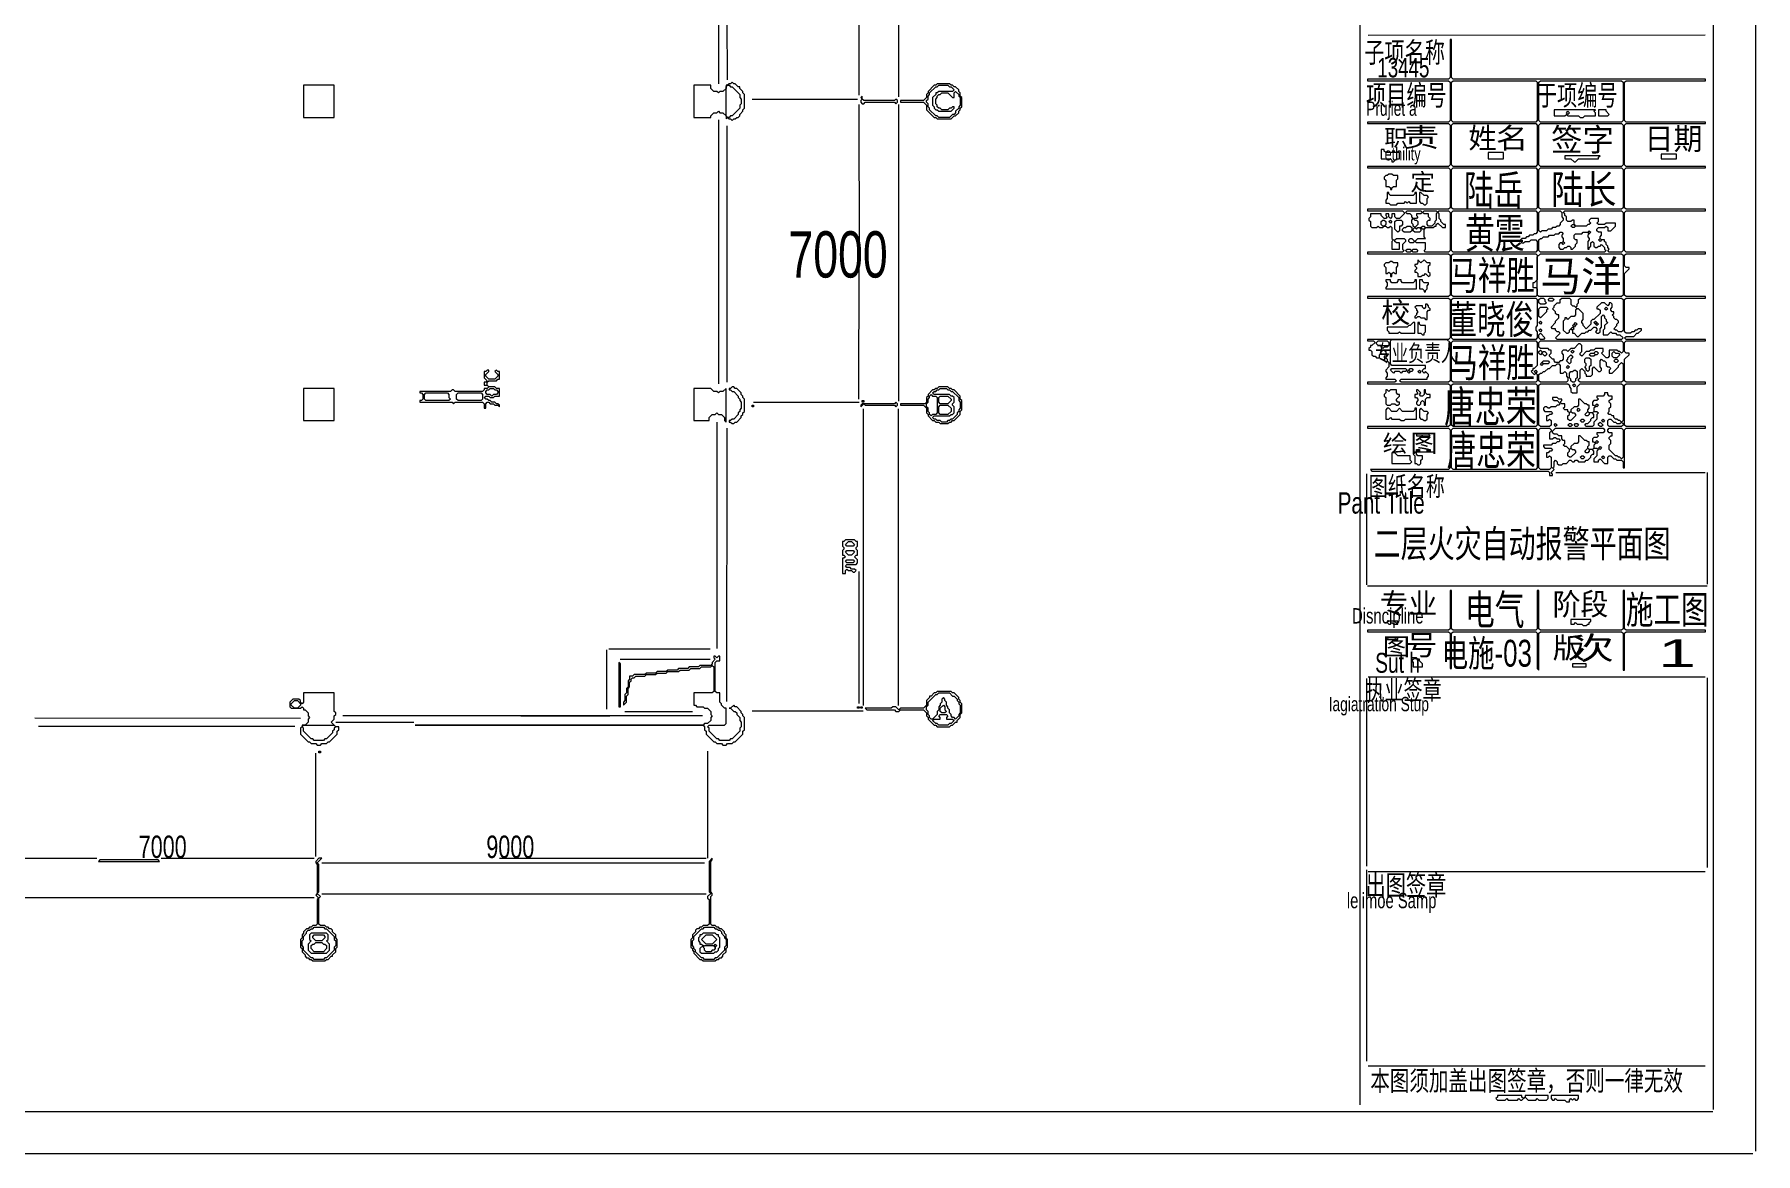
# Model space of a CAD drawing. Extents: x 67 to 3049, y 50 to 1736.
# Drawn here: x 1924 to 3049, y 50 to 781 of the extents above; entities that cross this region are included whole.
import ezdxf

# ---------------------------------------------------------------- set-up
doc = ezdxf.new("R2010")
doc.units = 0
for name, color, linetype, lineweight in [('OCR_TEXT', 6, 'Continuous', 0), ('TEXT_FALLBACK_OUTLINE', 2, 'Continuous', 0), ('TRACE_CURVE', 6, 'Continuous', 0), ('TRACE_STRAIGHT', 5, 'Continuous', 0), ('TRACE_TEXT_SYMBOL', 6, 'Continuous', 0)]:
    doc.layers.add(name, color=color, linetype=linetype, lineweight=lineweight)
doc.styles.add('wqy-unicode', font='wqy-unicode.lff')

msp = doc.modelspace()

# ---------------------------------------------------------------- linework, layer by layer
at = {"layer": 'TEXT_FALLBACK_OUTLINE', "color": 2}
msp.add_lwpolyline([(2828, 634), (2828, 632), (2827, 631), (2826, 631), (2826, 630), (2827, 629), (2827, 628), (2826, 627), (2826, 626), (2827, 626), (2828, 625), (2828, 623), (2830, 623), (2831, 624), (2832, 624), (2833, 625), (2835, 623), (2836, 624), (2836, 625), (2835, 626), (2835, 630), (2836, 631), (2836, 632), (2834, 632), (2832, 634), (2830, 632)], close=True, dxfattribs=at)
at = {"layer": 'TRACE_CURVE', "color": 6}
for points in [[(2849, 778), (2849, 753), (2848, 752), (2795, 752), (2795, 751), (2848, 751), (2849, 750), (2849, 725), (2848, 724), (2795, 724), (2795, 723), (2848, 723), (2849, 722), (2849, 696), (2848, 695), (2795, 695), (2795, 694), (2848, 694), (2849, 693), (2849, 668), (2848, 667), (2795, 667), (2795, 666), (2818, 666), (2819, 665), (2819, 664), (2816, 661), (2814, 661), (2813, 662), (2813, 664), (2811, 664), (2811, 662), (2810, 661), (2809, 662), (2809, 664), (2807, 664), (2807, 663), (2808, 662), (2807, 661), (2806, 661), (2804, 663), (2804, 664), (2797, 664), (2797, 662), (2796, 661), (2796, 660), (2797, 659), (2797, 656), (2798, 655), (2801, 655), (2802, 656), (2803, 655), (2805, 655), (2806, 656), (2807, 656), (2808, 655), (2809, 655), (2810, 656), (2811, 655), (2811, 648), (2812, 647), (2811, 646), (2811, 641), (2816, 641)], [(2963, 665), (2964, 666), (3016, 666), (3016, 667), (2964, 667), (2963, 668), (2963, 693), (2964, 694), (3016, 694), (3016, 695), (2964, 695), (2963, 696), (2963, 722), (2964, 723), (3016, 723), (3016, 724), (2964, 724), (2963, 725), (2963, 750), (2964, 751), (3016, 751), (3016, 752), (2851, 752), (2850, 753), (2850, 778), (2849, 778)], [(2953, 506), (2954, 506), (2956, 504), (2957, 504), (2958, 503), (2961, 503), (2962, 502), (2962, 498), (2963, 498), (2963, 523), (2964, 524), (3016, 524), (3016, 525), (2964, 525), (2963, 526), (2963, 552), (2964, 553), (3016, 553), (3016, 554), (2964, 554), (2963, 555), (2963, 569), (2966, 572), (2966, 573), (2964, 573), (2963, 574), (2963, 580), (2964, 581), (3016, 581), (3016, 582), (2964, 582), (2963, 583), (2964, 584), (2969, 584), (2971, 586), (2972, 586), (2974, 588), (2974, 589), (2972, 589), (2971, 588), (2970, 588), (2969, 587), (2968, 587), (2967, 586), (2964, 586), (2963, 587), (2963, 608), (2964, 609), (3016, 609), (3016, 610), (2964, 610), (2963, 611), (2963, 625), (2966, 628), (2966, 629), (2964, 629), (2963, 630), (2963, 637), (2964, 638), (3016, 638), (3016, 639), (2964, 639), (2963, 640), (2963, 665)], [(2816, 641), (2816, 645), (2814, 645), (2813, 646), (2813, 647), (2814, 648), (2819, 648), (2820, 647), (2820, 646), (2818, 644), (2818, 641), (2819, 640), (2818, 639), (2795, 639), (2795, 638), (2848, 638), (2849, 637), (2849, 611), (2848, 610), (2795, 610), (2795, 609), (2848, 609), (2849, 608), (2849, 583), (2848, 582), (2795, 582), (2795, 581), (2799, 581), (2800, 580), (2798, 578), (2797, 578), (2797, 577), (2796, 576), (2796, 575), (2797, 575), (2798, 574), (2798, 572), (2799, 571), (2800, 571), (2801, 570), (2803, 570), (2803, 572), (2804, 573), (2804, 574), (2805, 575), (2806, 575), (2807, 574), (2807, 573), (2808, 572), (2807, 571), (2806, 571), (2806, 570), (2807, 570), (2808, 569), (2808, 568), (2809, 567), (2809, 564), (2807, 562), (2807, 561), (2808, 560), (2808, 558), (2807, 557), (2807, 556), (2813, 556)], [(2920, 651), (2921, 652), (2922, 652), (2923, 651), (2922, 650), (2922, 649), (2923, 648), (2923, 646), (2922, 645), (2921, 645), (2920, 644), (2920, 642), (2921, 641), (2923, 641), (2924, 642), (2925, 642), (2926, 643), (2927, 643), (2928, 642), (2928, 641), (2929, 641), (2931, 643), (2931, 644), (2932, 645), (2932, 647), (2931, 647), (2930, 648), (2930, 650), (2931, 651), (2935, 651), (2936, 652), (2939, 652), (2940, 651), (2939, 650), (2939, 649), (2940, 648), (2940, 647), (2939, 646), (2939, 641), (2940, 641), (2940, 642), (2941, 643), (2941, 645), (2942, 646), (2943, 645), (2943, 643), (2944, 642), (2945, 642), (2946, 643), (2947, 643), (2948, 644), (2950, 642), (2950, 641), (2951, 640), (2950, 639), (2908, 639), (2907, 640), (2907, 647), (2908, 648), (2909, 648), (2910, 649), (2913, 649), (2914, 650), (2917, 650)], [(2917, 650), (2918, 651), (2920, 651)], [(2919, 582), (2918, 583), (2921, 586), (2920, 587), (2919, 587), (2918, 588), (2918, 589), (2916, 589), (2915, 590), (2918, 593), (2918, 594), (2920, 596), (2920, 598), (2919, 598), (2918, 599), (2918, 600), (2916, 602), (2917, 603), (2917, 604), (2919, 606), (2921, 606), (2921, 608)], [(2921, 608), (2922, 609), (2927, 609), (2928, 608), (2928, 605), (2929, 604), (2930, 604), (2932, 602), (2931, 601), (2931, 598), (2930, 597), (2928, 597), (2926, 595), (2925, 596), (2924, 596), (2924, 595), (2923, 594), (2923, 588), (2925, 586), (2926, 586), (2927, 587), (2927, 588), (2928, 589), (2929, 588), (2929, 586), (2930, 586), (2932, 584), (2933, 584), (2935, 586), (2937, 586), (2938, 587), (2939, 587), (2940, 588), (2941, 588), (2943, 590), (2944, 590), (2945, 589), (2945, 588), (2944, 587), (2945, 586), (2946, 586), (2947, 587), (2947, 589), (2948, 590), (2948, 597), (2949, 598), (2950, 597), (2950, 596), (2951, 595), (2951, 594), (2952, 593), (2950, 591), (2950, 589), (2949, 588), (2949, 585), (2952, 585), (2954, 587), (2955, 586), (2957, 586), (2958, 585), (2960, 585), (2962, 583), (2961, 582), (2919, 582)], [(2813, 556), (2814, 555), (2813, 554), (2795, 554), (2795, 553), (2848, 553), (2849, 552), (2849, 526), (2848, 525), (2795, 525), (2795, 524), (2848, 524), (2849, 523), (2849, 498), (2848, 497), (2797, 497), (2798, 496), (2913, 496), (2914, 495), (2914, 493), (2916, 493), (2916, 494), (2915, 495), (2917, 497), (2916, 498), (2917, 499), (2917, 502), (2918, 503), (2919, 502), (2919, 501), (2920, 500), (2922, 500), (2923, 501), (2925, 501), (2927, 503), (2928, 503), (2929, 502), (2930, 502), (2931, 503), (2932, 503), (2933, 502), (2937, 502), (2938, 503), (2939, 503), (2941, 505), (2941, 506), (2942, 507), (2943, 507), (2943, 509), (2942, 510), (2943, 511), (2945, 511), (2946, 510), (2945, 509), (2945, 506), (2943, 504), (2943, 502), (2946, 502), (2946, 503), (2947, 504), (2950, 501), (2952, 501), (2952, 505), (2953, 506)], [(2907, 552), (2908, 553), (2926, 553), (2927, 552), (2927, 551), (2928, 550), (2928, 548), (2929, 547), (2932, 547), (2932, 551), (2934, 553), (2961, 553), (2962, 552), (2962, 529), (2961, 528), (2960, 529), (2959, 529), (2958, 530), (2957, 530), (2956, 531), (2956, 532), (2955, 532), (2954, 533), (2953, 533), (2952, 534), (2953, 535), (2953, 537), (2954, 538), (2954, 540), (2953, 541), (2953, 542), (2954, 543), (2955, 543), (2955, 545), (2953, 545), (2952, 546), (2952, 547), (2950, 547), (2950, 546), (2949, 545), (2945, 545), (2945, 544), (2946, 543), (2945, 542), (2943, 542), (2942, 541), (2942, 539), (2943, 539), (2944, 538), (2943, 537), (2943, 535), (2942, 534), (2940, 534), (2939, 535), (2939, 536), (2940, 537), (2940, 539), (2939, 539), (2938, 540), (2937, 540), (2934, 543), (2933, 543), (2933, 539), (2932, 538)], [(2932, 538), (2930, 538), (2928, 536), (2928, 535), (2927, 534), (2926, 535), (2926, 536), (2924, 536), (2923, 537), (2924, 538), (2924, 540), (2922, 540), (2921, 541), (2922, 542), (2922, 543), (2920, 543), (2919, 544), (2916, 544), (2916, 543), (2917, 542), (2919, 542), (2921, 540), (2920, 539), (2919, 539), (2918, 538), (2915, 538), (2914, 537), (2913, 537), (2912, 538), (2911, 538), (2910, 537), (2910, 536), (2911, 535), (2915, 535), (2916, 534), (2915, 533), (2914, 533), (2913, 532), (2912, 532), (2912, 529), (2913, 529), (2914, 530), (2915, 529), (2915, 526), (2914, 525), (2908, 525), (2907, 526), (2907, 552)]]:
    msp.add_lwpolyline(points, dxfattribs=at)
for points in [[(2850, 750), (2851, 751), (2905, 751), (2906, 750), (2906, 725), (2905, 724), (2851, 724), (2850, 725)], [(2907, 750), (2908, 751), (2961, 751), (2962, 750), (2962, 725), (2961, 724), (2908, 724), (2907, 725)], [(2850, 722), (2851, 723), (2905, 723), (2906, 722), (2906, 696), (2905, 695), (2851, 695), (2850, 696)], [(2907, 722), (2908, 723), (2961, 723), (2962, 722), (2962, 696), (2961, 695), (2908, 695), (2907, 696)], [(2850, 693), (2851, 694), (2905, 694), (2906, 693), (2906, 668), (2905, 667), (2851, 667), (2850, 668)], [(2907, 693), (2908, 694), (2961, 694), (2962, 693), (2962, 668), (2961, 667), (2908, 667), (2907, 668)], [(2820, 665), (2821, 666), (2830, 666), (2831, 665), (2830, 664), (2827, 664), (2827, 663), (2828, 662), (2827, 661), (2825, 661), (2824, 662), (2824, 663), (2823, 664), (2821, 664)], [(2841, 665), (2842, 666), (2848, 666), (2849, 665), (2849, 640), (2848, 639), (2833, 639), (2832, 640), (2833, 641), (2833, 645), (2827, 645), (2826, 646), (2828, 648), (2833, 648), (2832, 649), (2832, 654), (2833, 655), (2838, 655), (2839, 656), (2840, 656), (2840, 657), (2841, 658), (2844, 655), (2846, 655), (2846, 657), (2845, 657), (2843, 659), (2843, 660), (2842, 661), (2842, 664)], [(2831, 665), (2832, 666), (2840, 666), (2841, 665), (2840, 664), (2840, 660), (2839, 659), (2839, 658), (2837, 656), (2835, 656), (2834, 657), (2834, 659), (2835, 660), (2836, 660), (2836, 661), (2835, 662), (2835, 664), (2832, 664)], [(2850, 665), (2851, 666), (2905, 666), (2906, 665), (2906, 652), (2905, 651), (2904, 651), (2903, 650), (2901, 650), (2900, 649), (2899, 649), (2898, 648), (2896, 648), (2895, 647), (2895, 646), (2896, 645), (2897, 645), (2898, 646), (2901, 646), (2902, 647), (2905, 647), (2906, 646), (2906, 640), (2905, 639), (2851, 639), (2850, 640)], [(2907, 665), (2908, 666), (2921, 666), (2922, 665), (2922, 662), (2923, 661), (2923, 660), (2921, 658), (2921, 657), (2920, 656), (2919, 656), (2918, 655), (2916, 655), (2915, 654), (2913, 654), (2912, 653), (2909, 653), (2908, 652), (2907, 653)], [(2923, 665), (2924, 666), (2961, 666), (2962, 665), (2962, 640), (2961, 639), (2953, 639), (2952, 640), (2953, 641), (2952, 642), (2952, 643), (2951, 644), (2951, 645), (2950, 646), (2950, 647), (2948, 647), (2947, 648), (2947, 649), (2948, 650), (2948, 652), (2946, 652), (2945, 653), (2945, 654), (2946, 655), (2950, 655), (2951, 656), (2952, 655), (2952, 653), (2954, 653), (2957, 656), (2957, 658), (2951, 658), (2950, 657), (2946, 657), (2945, 658), (2946, 659), (2946, 661), (2941, 661), (2940, 660), (2940, 659), (2941, 658), (2940, 657), (2939, 657), (2938, 656), (2931, 656), (2930, 657), (2930, 660), (2929, 660), (2928, 659), (2926, 659), (2925, 660), (2925, 662), (2924, 663), (2924, 664)], [(2804, 659), (2805, 660), (2806, 660), (2807, 659), (2807, 657), (2806, 656), (2805, 656), (2804, 657)], [(2809, 659), (2810, 660), (2811, 659), (2810, 658)], [(2813, 659), (2814, 660), (2817, 660), (2818, 659), (2818, 657), (2817, 656), (2816, 656), (2816, 653), (2815, 652), (2813, 654)], [(2820, 655), (2821, 656), (2823, 656), (2824, 655), (2824, 653), (2823, 652), (2819, 652), (2818, 653), (2818, 654), (2819, 655)], [(2824, 660), (2825, 661), (2826, 660), (2827, 660), (2828, 659), (2828, 657), (2826, 655), (2825, 656), (2825, 657), (2824, 658)], [(2825, 654), (2826, 655), (2827, 654), (2828, 655), (2829, 655), (2830, 654), (2830, 653), (2829, 652), (2826, 652), (2825, 653)], [(2830, 655), (2831, 656), (2832, 656), (2833, 655), (2832, 654), (2831, 654)], [(2928, 656), (2929, 657), (2930, 657), (2931, 656), (2930, 655), (2929, 655)], [(2939, 652), (2940, 653), (2941, 652), (2940, 651)], [(2820, 640), (2821, 641), (2823, 641), (2824, 640), (2823, 639), (2821, 639)], [(2822, 647), (2823, 648), (2824, 648), (2826, 646), (2825, 645), (2823, 645), (2822, 646)], [(2824, 640), (2825, 641), (2827, 641), (2828, 640), (2827, 639), (2825, 639)], [(2922, 645), (2923, 646), (2924, 645), (2923, 644)], [(2946, 647), (2947, 648), (2948, 647), (2947, 646)], [(2850, 637), (2851, 638), (2905, 638), (2906, 637), (2906, 621), (2904, 619), (2903, 619), (2903, 616), (2905, 616), (2906, 615), (2906, 611), (2905, 610), (2851, 610), (2850, 611)], [(2908, 638), (2961, 638), (2962, 637), (2962, 611), (2961, 610), (2907, 610), (2906, 611), (2906, 636)], [(2850, 608), (2851, 609), (2905, 609), (2906, 608), (2906, 591), (2905, 590), (2905, 588), (2906, 587), (2906, 583), (2905, 582), (2851, 582), (2850, 583)], [(2907, 608), (2908, 609), (2910, 609), (2911, 608), (2911, 607), (2912, 606), (2911, 605), (2908, 605), (2907, 606)], [(2913, 608), (2914, 609), (2916, 609), (2917, 608), (2916, 607), (2914, 607)], [(2933, 608), (2934, 609), (2961, 609), (2962, 608), (2962, 588), (2961, 587), (2959, 587), (2958, 588), (2957, 588), (2956, 589), (2958, 591), (2958, 592), (2959, 593), (2959, 594), (2958, 595), (2957, 595), (2956, 596), (2956, 597), (2955, 598), (2956, 599), (2956, 600), (2955, 600), (2954, 601), (2954, 602), (2955, 603), (2955, 605), (2954, 606), (2953, 606), (2953, 605), (2952, 604), (2950, 606), (2948, 606), (2945, 603), (2945, 602), (2946, 602), (2947, 601), (2947, 599), (2943, 595), (2942, 595), (2941, 594), (2941, 592), (2938, 589), (2936, 591), (2936, 592), (2935, 593), (2935, 594), (2936, 595), (2936, 599), (2933, 602), (2932, 602), (2931, 603), (2932, 604), (2932, 605), (2933, 606)], [(2907, 602), (2908, 603), (2912, 603), (2913, 602), (2912, 601), (2912, 600), (2908, 596), (2907, 597)], [(2950, 602), (2951, 603), (2952, 602), (2951, 601)], [(2907, 593), (2908, 594), (2909, 593), (2908, 592)], [(2907, 588), (2908, 589), (2909, 588), (2908, 587)], [(2907, 585), (2908, 586), (2911, 583), (2910, 582), (2908, 582), (2907, 583)], [(2928, 589), (2929, 590), (2930, 589), (2929, 588)], [(2929, 591), (2930, 592), (2931, 591), (2930, 590)], [(2930, 592), (2931, 593), (2932, 592), (2931, 591)], [(2943, 593), (2944, 594), (2945, 593), (2944, 592)], [(2944, 592), (2945, 593), (2946, 592), (2945, 591)], [(2801, 580), (2802, 581), (2808, 581), (2809, 580), (2809, 578), (2808, 577), (2806, 577), (2805, 576), (2804, 577), (2804, 578), (2802, 578), (2801, 579)], [(2810, 581), (2811, 582), (2847, 582), (2849, 580), (2849, 555), (2848, 554), (2817, 554), (2816, 555), (2817, 556), (2834, 556), (2834, 557), (2835, 558), (2835, 559), (2833, 561), (2832, 560), (2831, 561), (2831, 562), (2832, 563), (2833, 563), (2833, 565), (2811, 565), (2810, 566)], [(2850, 580), (2851, 581), (2905, 581), (2906, 580), (2906, 565), (2904, 563), (2903, 563), (2903, 562), (2902, 561), (2904, 559), (2905, 560), (2906, 559), (2906, 555), (2905, 554), (2851, 554), (2850, 555)], [(2907, 580), (2908, 581), (2961, 581), (2962, 580), (2962, 574), (2961, 573), (2960, 574), (2959, 574), (2958, 575), (2953, 575), (2953, 571), (2952, 570), (2951, 570), (2948, 573), (2949, 574), (2949, 576), (2944, 576), (2943, 575), (2941, 575), (2940, 574), (2938, 574), (2935, 571), (2934, 572), (2934, 573), (2935, 574), (2935, 578), (2934, 579), (2933, 579), (2930, 576), (2928, 576), (2926, 574), (2925, 575), (2923, 575), (2922, 574), (2922, 573), (2923, 572), (2923, 569), (2922, 568), (2921, 568), (2920, 567), (2918, 567), (2917, 568), (2917, 569), (2916, 569), (2914, 571), (2914, 572), (2915, 573), (2915, 575), (2914, 575), (2913, 576), (2908, 576), (2907, 577)], [(2907, 574), (2908, 575), (2909, 574), (2909, 573), (2908, 572), (2907, 573)], [(2909, 573), (2910, 574), (2911, 574), (2912, 573), (2912, 572), (2911, 571)], [(2928, 574), (2929, 575), (2930, 574), (2929, 573)], [(2943, 573), (2944, 574), (2945, 574), (2946, 573), (2945, 572), (2944, 572)], [(2955, 573), (2956, 574), (2957, 573), (2959, 573), (2960, 572), (2958, 570), (2956, 570), (2955, 571)], [(2810, 562), (2811, 563), (2820, 563), (2821, 562), (2820, 561), (2818, 561), (2817, 560), (2816, 561), (2813, 561), (2812, 560)], [(2822, 562), (2823, 563), (2824, 563), (2825, 562), (2824, 561), (2823, 561)], [(2918, 565), (2919, 566), (2920, 566), (2921, 565), (2921, 560), (2923, 560), (2924, 561), (2925, 560), (2925, 558), (2926, 557), (2926, 555), (2925, 554), (2908, 554), (2907, 555), (2907, 559), (2908, 560), (2909, 560), (2910, 561), (2911, 561), (2913, 563), (2914, 563), (2916, 565)], [(2908, 566), (2909, 567), (2910, 566), (2909, 565)], [(2909, 567), (2910, 568), (2913, 568), (2914, 567), (2913, 566), (2910, 566)], [(2928, 572), (2929, 571), (2929, 570), (2928, 569), (2928, 567), (2927, 566), (2925, 568), (2926, 569), (2926, 570)], [(2925, 564), (2926, 565), (2927, 564), (2926, 563)], [(2947, 568), (2948, 569), (2949, 568), (2950, 568), (2951, 567), (2951, 565), (2952, 564), (2953, 564), (2954, 563), (2953, 562), (2953, 560), (2955, 560), (2959, 564), (2959, 565), (2961, 567), (2962, 566), (2962, 555), (2961, 554), (2934, 554), (2933, 555), (2933, 556), (2934, 557), (2934, 562), (2935, 563), (2937, 561), (2937, 560), (2938, 559), (2938, 558), (2941, 558), (2942, 559), (2942, 563), (2943, 564), (2946, 561), (2947, 561), (2948, 562), (2948, 563), (2947, 564)], [(2937, 569), (2938, 570), (2940, 570), (2941, 569), (2941, 565), (2940, 564), (2940, 562), (2939, 561), (2938, 562), (2938, 563), (2937, 564), (2938, 565), (2938, 566), (2937, 567)], [(2940, 572), (2941, 573), (2943, 573), (2944, 572), (2943, 571), (2941, 571)], [(2956, 568), (2957, 569), (2958, 569), (2959, 568), (2958, 567), (2957, 567)], [(2821, 561), (2822, 562), (2823, 561), (2822, 560)], [(2828, 561), (2829, 562), (2830, 561), (2829, 560)], [(2850, 552), (2851, 553), (2905, 553), (2906, 552), (2906, 526), (2905, 525), (2851, 525), (2850, 526)], [(2904, 561), (2905, 562), (2906, 561), (2905, 560)], [(2929, 561), (2930, 562), (2931, 562), (2932, 561), (2932, 557), (2931, 556), (2931, 555), (2930, 554), (2929, 554), (2928, 555), (2928, 556), (2927, 557), (2927, 560), (2928, 561)], [(2929, 552), (2930, 553), (2931, 552), (2930, 551)], [(2944, 539), (2945, 540), (2946, 539), (2945, 538)], [(2927, 534), (2928, 535), (2929, 534), (2930, 534), (2931, 533), (2931, 532), (2928, 529), (2927, 529), (2926, 530), (2926, 532), (2927, 533)], [(2932, 536), (2933, 537), (2934, 536), (2933, 535)], [(2934, 529), (2935, 530), (2936, 530), (2937, 529), (2936, 528), (2935, 528)], [(2942, 534), (2943, 535), (2945, 535), (2946, 534), (2945, 533), (2945, 530), (2943, 528), (2943, 526), (2942, 525), (2938, 525), (2937, 526), (2938, 527), (2939, 527), (2941, 529), (2941, 530), (2942, 531), (2943, 531), (2943, 533)], [(2939, 535), (2940, 534), (2940, 533), (2939, 532), (2938, 532), (2937, 533)], [(2948, 529), (2949, 530), (2950, 529), (2949, 528)], [(2952, 529), (2953, 530), (2954, 530), (2956, 528), (2957, 528), (2958, 527), (2960, 527), (2961, 528), (2962, 527), (2962, 526), (2961, 525), (2953, 525), (2952, 526)], [(2850, 523), (2851, 524), (2905, 524), (2906, 523), (2906, 498), (2905, 497), (2851, 497), (2850, 498)], [(2907, 523), (2908, 524), (2914, 524), (2915, 523), (2915, 522), (2914, 521), (2914, 517), (2916, 517), (2917, 518), (2918, 518), (2919, 517), (2920, 517), (2921, 516), (2920, 515), (2919, 515), (2918, 514), (2916, 514), (2915, 513), (2910, 513), (2910, 512), (2911, 511), (2915, 511), (2916, 510), (2915, 509), (2914, 509), (2913, 508), (2912, 508), (2912, 505), (2913, 505), (2914, 506), (2915, 505), (2915, 498), (2914, 497), (2908, 497), (2907, 498)], [(2918, 524), (2949, 524), (2950, 523), (2950, 522), (2949, 521), (2945, 521), (2945, 520), (2946, 519), (2945, 518), (2943, 518), (2942, 517), (2942, 515), (2943, 515), (2944, 514), (2943, 513), (2943, 511), (2942, 510), (2940, 510), (2939, 511), (2939, 512), (2940, 513), (2940, 515), (2939, 515), (2938, 516), (2937, 516), (2934, 519), (2933, 519), (2933, 515), (2932, 514), (2930, 514), (2928, 512), (2928, 511), (2927, 510), (2925, 512), (2924, 512), (2923, 513), (2924, 514), (2924, 516), (2923, 516), (2922, 517), (2922, 519), (2920, 519), (2919, 520), (2917, 520), (2916, 521), (2916, 522)], [(2917, 526), (2918, 527), (2919, 526), (2918, 525)], [(2926, 526), (2927, 527), (2928, 527), (2929, 526), (2928, 525), (2927, 525)], [(2930, 526), (2931, 527), (2932, 527), (2933, 526), (2932, 525), (2931, 525)], [(2946, 527), (2947, 528), (2949, 526), (2948, 525), (2947, 525), (2946, 526)], [(2952, 523), (2953, 524), (2961, 524), (2962, 523), (2962, 505), (2961, 504), (2960, 505), (2959, 505), (2958, 506), (2957, 506), (2953, 510), (2953, 513), (2954, 514), (2954, 516), (2953, 517), (2953, 518), (2954, 519), (2955, 519), (2955, 521), (2953, 521), (2952, 522)], [(2927, 510), (2928, 511), (2929, 510), (2930, 510), (2931, 509), (2931, 508), (2928, 505), (2927, 505), (2926, 506), (2926, 508), (2927, 509)], [(2934, 505), (2935, 506), (2936, 506), (2937, 505), (2936, 504), (2935, 504)], [(2939, 511), (2940, 510), (2940, 509), (2939, 508), (2938, 508), (2937, 509)], [(2944, 515), (2945, 516), (2946, 515), (2945, 514)], [(2946, 511), (2947, 512), (2948, 511), (2947, 510)], [(2948, 505), (2949, 506), (2950, 505), (2949, 504)]]:
    msp.add_lwpolyline(points, close=True, dxfattribs=at)
at = {"layer": 'TRACE_STRAIGHT', "color": 5}
for p, q in [((3048.6, 1734.1), (3048.6, 51.6)), ((2790, 1704), (2790, 82)), ((3021, 1708), (3021, 79)), ((2371, 924), (2371, 749)), ((2462.9, 741.6), (2462.9, 932.9)), ((2488.6, 932.9), (2488.6, 740.4)), ((2376.6, 791.6), (2376.7, 751.6)), ((2795.6, 780.8), (3015.6, 780.9)), ((2393.1, 738.9), (2461.9, 739)), ((2462.8, 735.4), (2462.9, 635.4)), ((2488.6, 735.4), (2488.6, 541.6)), ((2371.3, 552.9), (2371.3, 725.4)), ((2376.7, 554.1), (2376.7, 721.6)), ((2462.8, 542.9), (2462.9, 634.1)), ((2394, 541), (2463, 541)), ((2465.9, 342.9), (2465.9, 536.6)), ((2488.6, 342.9), (2488.6, 536.6)), ((2370, 528), (2370, 380)), ((2376.6, 345.4), (2376.7, 524.1)), ((2918.1, 495.1), (3015.6, 495.1)), ((3017, 495), (3017, 422)), ((2794.4, 494.1), (2794.4, 421.6)), ((2462.9, 344.1), (2462.9, 430.4)), ((2795, 421), (3017, 421)), ((2297.9, 379.1), (2297.9, 340.4)), ((2299.4, 379.9), (2365.6, 379.9)), ((2306.9, 373.1), (2365.6, 373.1)), ((2794.4, 360.4), (2794.4, 237.9)), ((2795.6, 361.6), (3015.6, 361.5)), ((3017, 361), (3017, 237)), ((2310, 339), (2354, 339)), ((2393.1, 339.3), (2465.6, 339.3)), ((1924.4, 334.7), (2098.1, 334.6)), ((1926.9, 329.3), (2094.4, 329.3)), ((2121, 332), (2172, 332)), ((2125.6, 336.3), (2360.6, 336.4)), ((2174.4, 336.2), (2299.4, 336.2)), ((2242, 336), (2300, 336)), ((2107.9, 311.6), (2107.9, 244.1)), ((2364, 313), (2364, 243)), ((1913, 243), (1965, 243)), ((2006.9, 243.1), (2106.9, 243.2)), ((2111.9, 240.1), (2361.9, 240.1)), ((2228.1, 243.1), (2363.1, 243.2)), ((2794.4, 235.4), (2794.4, 110.4)), ((2795.6, 234.4), (3015.6, 234.3)), ((1914.4, 217.4), (2106.9, 217.4)), ((2111.9, 219.9), (2363.1, 219.9)), ((2795.6, 107.4), (3015.6, 107.4)), ((93.1, 77.7), (3020.6, 77.7)), ((68.1, 50.1), (3046.9, 50.1))]:
    msp.add_line(p, q, dxfattribs=at)
at = {"layer": 'TRACE_TEXT_SYMBOL', "color": 6}
for points in [[(2100, 748), (2100, 727), (2120, 727), (2120, 748)], [(2380, 750), (2379, 749), (2378, 749), (2377, 748), (2376, 748), (2376, 746), (2374, 744), (2372, 744), (2371, 743), (2370, 744), (2368, 744), (2366, 746), (2366, 748), (2355, 748), (2355, 727), (2366, 727), (2366, 728), (2368, 730), (2370, 730), (2371, 731), (2372, 730), (2374, 730), (2376, 728), (2376, 726), (2377, 727), (2378, 726), (2379, 726), (2380, 725), (2381, 726), (2382, 726), (2383, 727), (2384, 727), (2385, 728), (2385, 729), (2387, 731), (2387, 732), (2388, 733), (2388, 742), (2387, 743), (2387, 744), (2385, 746), (2385, 747), (2384, 747), (2382, 749), (2381, 749)], [(2376, 747), (2377, 748), (2378, 748), (2379, 747), (2380, 747), (2385, 742), (2385, 740), (2386, 739), (2386, 736), (2385, 735), (2385, 733), (2380, 728), (2379, 728), (2378, 727), (2377, 727), (2376, 728)], [(2514, 749), (2513, 748), (2512, 748), (2508, 744), (2508, 743), (2507, 742), (2507, 740), (2505, 738), (2490, 738), (2490, 737), (2505, 737), (2507, 735), (2507, 732), (2512, 727), (2513, 727), (2514, 726), (2523, 726), (2525, 728), (2526, 728), (2528, 730), (2528, 731), (2529, 732), (2529, 733), (2530, 734), (2530, 740), (2529, 741), (2529, 743), (2528, 744), (2528, 745), (2526, 747), (2525, 747), (2524, 748), (2523, 748), (2522, 749)], [(2465, 741), (2464, 740), (2465, 739), (2464, 738), (2464, 737), (2465, 736), (2466, 736), (2467, 737), (2486, 737), (2487, 736), (2488, 737), (2488, 738), (2487, 739), (2486, 738), (2466, 738), (2465, 739)], [(2917, 732), (2917, 728), (2924, 728), (2925, 729), (2926, 728), (2933, 728), (2934, 727), (2936, 727), (2937, 728), (2944, 728), (2944, 730), (2943, 731), (2944, 732)], [(2925, 730), (2926, 731), (2927, 730), (2926, 729)], [(2946, 732), (2946, 728), (2952, 728), (2953, 729), (2951, 731), (2951, 732)], [(2804, 706), (2804, 700), (2810, 700), (2811, 699), (2811, 698), (2812, 698), (2814, 700), (2816, 700), (2816, 704), (2807, 704), (2806, 705), (2806, 706)], [(2874, 704), (2874, 700), (2884, 700), (2884, 704)], [(2924, 702), (2924, 700), (2928, 700), (2930, 698), (2931, 698), (2933, 700), (2946, 700), (2946, 701), (2947, 702)], [(2987, 703), (2987, 700), (2997, 700), (2997, 703)], [(2809, 690), (2808, 689), (2807, 689), (2806, 688), (2806, 687), (2807, 686), (2807, 682), (2809, 682), (2810, 681), (2810, 680), (2811, 680), (2811, 681), (2812, 682), (2814, 682), (2814, 686), (2815, 687), (2815, 689), (2812, 689), (2811, 690)], [(2808, 678), (2808, 674), (2807, 673), (2807, 671), (2809, 671), (2810, 670), (2814, 670), (2815, 671), (2819, 671), (2820, 672), (2821, 671), (2822, 672), (2823, 671), (2827, 671), (2827, 678), (2826, 678), (2826, 677), (2825, 676), (2810, 676), (2809, 677), (2809, 678)], [(2829, 678), (2829, 672), (2830, 671), (2831, 671), (2832, 670), (2833, 670), (2834, 671), (2834, 674), (2835, 675), (2834, 676), (2832, 676), (2830, 678)], [(2810, 633), (2809, 632), (2807, 632), (2806, 631), (2806, 630), (2807, 629), (2807, 625), (2808, 625), (2809, 626), (2810, 625), (2810, 623), (2811, 623), (2811, 625), (2812, 626), (2813, 625), (2814, 625), (2814, 629), (2815, 630), (2815, 632), (2812, 632), (2811, 633)], [(2807, 621), (2807, 620), (2808, 619), (2808, 617), (2807, 616), (2807, 615), (2827, 615), (2827, 621), (2826, 621), (2826, 620), (2825, 619), (2818, 619), (2817, 620), (2817, 621), (2815, 621), (2815, 620), (2814, 619), (2811, 619), (2810, 620), (2810, 621)], [(2829, 621), (2829, 615), (2831, 615), (2832, 614), (2832, 613), (2833, 613), (2833, 614), (2834, 615), (2834, 617), (2835, 618), (2835, 619), (2832, 619), (2831, 620), (2831, 621)], [(2833, 605), (2833, 603), (2832, 602), (2831, 603), (2831, 604), (2827, 604), (2826, 603), (2827, 602), (2827, 601), (2828, 600), (2827, 599), (2827, 598), (2826, 597), (2826, 596), (2827, 596), (2828, 597), (2829, 597), (2830, 596), (2832, 596), (2833, 595), (2834, 595), (2834, 600), (2835, 601), (2836, 601), (2836, 602), (2835, 603), (2835, 604), (2834, 605)], [(2825, 593), (2823, 591), (2822, 591), (2821, 590), (2808, 590), (2808, 588), (2809, 587), (2809, 586), (2815, 586), (2816, 587), (2817, 586), (2826, 586), (2826, 593)], [(2828, 593), (2828, 586), (2830, 586), (2831, 585), (2832, 585), (2832, 586), (2833, 587), (2833, 591), (2830, 591), (2829, 592), (2829, 593)], [(2380, 551), (2379, 550), (2378, 550), (2378, 549), (2379, 549), (2380, 548), (2381, 548), (2384, 545), (2384, 544), (2385, 543), (2385, 542), (2386, 541), (2386, 537), (2385, 536), (2385, 535), (2384, 534), (2384, 533), (2381, 530), (2380, 530), (2379, 529), (2378, 529), (2378, 528), (2379, 528), (2380, 527), (2381, 527), (2382, 528), (2383, 528), (2386, 531), (2386, 532), (2387, 533), (2387, 534), (2388, 535), (2388, 543), (2387, 544), (2387, 545), (2386, 546), (2386, 547), (2383, 550), (2382, 550), (2381, 551)], [(2515, 551), (2514, 550), (2513, 550), (2512, 549), (2511, 549), (2508, 546), (2508, 545), (2507, 544), (2507, 541), (2506, 540), (2490, 540), (2490, 539), (2505, 539), (2507, 537), (2507, 534), (2508, 533), (2508, 532), (2511, 529), (2512, 529), (2513, 528), (2515, 528), (2516, 527), (2521, 527), (2522, 528), (2523, 528), (2524, 529), (2525, 529), (2529, 533), (2529, 535), (2530, 536), (2530, 542), (2529, 543), (2529, 545), (2525, 549), (2524, 549), (2523, 550), (2522, 550), (2521, 551)], [(2100, 550), (2100, 529), (2120, 529), (2120, 550)], [(2179, 546), (2180, 547), (2194, 547), (2195, 546), (2195, 544), (2196, 543), (2195, 542), (2180, 542), (2179, 543)], [(2200, 546), (2201, 547), (2216, 547), (2217, 546), (2217, 543), (2216, 542), (2201, 542), (2200, 543)], [(2221, 549), (2222, 550), (2224, 550), (2225, 549), (2226, 549), (2227, 548), (2227, 547), (2226, 546), (2224, 546), (2223, 545), (2222, 546), (2220, 546), (2219, 547), (2219, 548), (2220, 549)], [(2355, 550), (2355, 529), (2365, 529), (2365, 531), (2367, 533), (2369, 533), (2370, 534), (2371, 533), (2373, 533), (2375, 531), (2375, 529), (2376, 528), (2376, 550), (2374, 548), (2372, 548), (2371, 547), (2370, 548), (2368, 548), (2366, 550)], [(2487, 541), (2486, 540), (2465, 540), (2464, 539), (2464, 538), (2466, 540), (2467, 539), (2486, 539), (2487, 538), (2488, 539), (2488, 540)], [(2465, 542), (2466, 542), (2466, 541), (2465, 541)], [(2509, 545), (2510, 546), (2511, 545), (2513, 545), (2514, 544), (2514, 534), (2513, 533), (2511, 533), (2510, 532), (2509, 533), (2509, 534), (2508, 535), (2508, 537), (2507, 538), (2507, 540), (2508, 541), (2508, 543), (2509, 544)], [(2515, 549), (2516, 550), (2520, 550), (2521, 549), (2522, 549), (2523, 548), (2524, 548), (2528, 544), (2528, 542), (2529, 541), (2529, 537), (2528, 536), (2528, 535), (2527, 534), (2527, 533), (2524, 530), (2523, 530), (2522, 529), (2521, 529), (2520, 528), (2517, 528), (2516, 529), (2514, 529), (2513, 530), (2512, 530), (2511, 531), (2512, 532), (2522, 532), (2523, 533), (2524, 533), (2525, 534), (2525, 538), (2524, 539), (2524, 540), (2525, 541), (2525, 544), (2524, 545), (2523, 545), (2522, 546), (2512, 546), (2511, 547), (2512, 548), (2513, 548), (2514, 549)], [(2515, 544), (2516, 545), (2521, 545), (2523, 543), (2523, 542), (2521, 540), (2516, 540), (2515, 541)], [(2807, 549), (2807, 547), (2806, 546), (2806, 545), (2807, 544), (2807, 540), (2808, 539), (2810, 539), (2811, 540), (2813, 540), (2814, 539), (2815, 539), (2816, 540), (2816, 541), (2815, 541), (2814, 542), (2814, 543), (2816, 545), (2816, 546), (2815, 546), (2814, 547), (2814, 549), (2810, 549), (2809, 548), (2808, 549)], [(2827, 549), (2827, 548), (2828, 547), (2827, 546), (2826, 546), (2826, 544), (2827, 544), (2828, 543), (2828, 542), (2827, 541), (2827, 540), (2828, 539), (2829, 539), (2830, 540), (2830, 541), (2831, 542), (2832, 541), (2832, 539), (2833, 539), (2833, 543), (2834, 544), (2836, 544), (2836, 546), (2834, 546), (2833, 547), (2833, 549), (2832, 549), (2832, 546), (2831, 545), (2830, 545), (2829, 546), (2830, 547), (2828, 549)], [(2393, 539), (2394, 539), (2394, 538), (2393, 538)], [(2515, 538), (2516, 539), (2521, 539), (2523, 537), (2523, 535), (2521, 533), (2516, 533), (2515, 534)], [(2808, 537), (2807, 536), (2807, 530), (2809, 530), (2810, 531), (2811, 530), (2816, 530), (2817, 529), (2819, 529), (2820, 530), (2827, 530), (2827, 537), (2826, 537), (2826, 536), (2825, 535), (2818, 535), (2816, 537), (2814, 535), (2811, 535), (2809, 537)], [(2830, 537), (2829, 536), (2829, 531), (2830, 530), (2831, 530), (2832, 529), (2833, 529), (2834, 530), (2834, 533), (2835, 534), (2834, 535), (2832, 535)], [(2827, 520), (2827, 519), (2836, 519), (2835, 520)], [(2811, 508), (2811, 501), (2823, 501), (2824, 502), (2823, 503), (2823, 506), (2815, 506), (2813, 508)], [(2826, 508), (2825, 507), (2826, 506), (2826, 501), (2827, 501), (2828, 500), (2829, 500), (2830, 501), (2830, 503), (2831, 504), (2831, 506), (2828, 506), (2827, 507), (2827, 508)], [(2827, 510), (2829, 510), (2829, 509), (2827, 509)], [(2834, 510), (2836, 510), (2836, 509), (2834, 509)], [(2454, 451), (2453, 450), (2452, 450), (2452, 447), (2453, 446), (2453, 445), (2452, 444), (2452, 441), (2453, 441), (2454, 440), (2453, 439), (2452, 439), (2452, 429), (2454, 429), (2454, 431), (2455, 432), (2456, 431), (2458, 431), (2459, 430), (2460, 430), (2461, 431), (2460, 432), (2458, 432), (2457, 433), (2455, 433), (2454, 434), (2455, 435), (2461, 435), (2462, 436), (2462, 438), (2460, 440), (2461, 441), (2462, 441), (2462, 444), (2461, 445), (2461, 446), (2462, 447), (2462, 450), (2461, 450), (2460, 451)], [(2456, 450), (2458, 450), (2460, 448), (2459, 447), (2455, 447), (2454, 448)], [(2454, 443), (2455, 444), (2459, 444), (2460, 443), (2458, 441), (2456, 441)], [(2454, 437), (2455, 438), (2459, 438), (2460, 437), (2459, 436), (2455, 436)], [(2849, 418), (2849, 393), (2848, 392), (2795, 392), (2795, 391), (2848, 391), (2849, 390), (2849, 367), (2850, 367), (2850, 390), (2851, 391), (2905, 391), (2906, 390), (2906, 367), (2907, 366), (2907, 390), (2908, 391), (2961, 391), (2962, 390), (2962, 366), (2963, 366), (2963, 390), (2964, 391), (3016, 391), (3016, 392), (2964, 392), (2963, 393), (2963, 418), (2962, 418), (2962, 393), (2961, 392), (2908, 392), (2907, 393), (2907, 418), (2906, 418), (2906, 393), (2905, 392), (2851, 392), (2850, 393), (2850, 418)], [(2809, 398), (2808, 397), (2809, 396), (2810, 396), (2811, 397), (2812, 396), (2815, 396), (2815, 398)], [(2928, 399), (2928, 396), (2930, 396), (2931, 397), (2932, 396), (2935, 396), (2936, 395), (2938, 395), (2939, 396), (2940, 396), (2940, 397), (2941, 398), (2941, 399)], [(2807, 387), (2807, 386), (2815, 386), (2815, 387), (2814, 387), (2813, 386), (2809, 386), (2808, 387)], [(2824, 374), (2824, 372), (2825, 371), (2825, 368), (2831, 368), (2831, 370), (2829, 372), (2829, 373), (2828, 373), (2827, 374)], [(2306, 371), (2306, 342), (2307, 342), (2307, 370)], [(2929, 370), (2929, 368), (2938, 368), (2938, 370)], [(2100, 351), (2100, 345), (2099, 344), (2098, 345), (2098, 346), (2097, 347), (2093, 347), (2091, 345), (2091, 342), (2092, 341), (2098, 341), (2099, 342), (2100, 341), (2100, 340), (2101, 340), (2103, 338), (2103, 336), (2104, 335), (2103, 334), (2103, 332), (2101, 330), (2099, 330), (2099, 329), (2098, 328), (2098, 324), (2103, 319), (2104, 319), (2105, 318), (2108, 318), (2109, 317), (2111, 317), (2112, 318), (2115, 318), (2116, 319), (2117, 319), (2122, 324), (2122, 326), (2123, 327), (2123, 329), (2121, 329), (2118, 332), (2120, 334), (2120, 336), (2121, 337), (2121, 338), (2120, 339), (2120, 351)], [(2514, 352), (2513, 351), (2512, 351), (2510, 349), (2509, 349), (2509, 348), (2507, 346), (2507, 343), (2505, 341), (2490, 341), (2489, 340), (2487, 342), (2485, 342), (2484, 341), (2467, 341), (2468, 340), (2486, 340), (2487, 339), (2489, 339), (2490, 340), (2505, 340), (2507, 338), (2507, 336), (2508, 335), (2508, 334), (2512, 330), (2513, 330), (2514, 329), (2522, 329), (2523, 330), (2524, 330), (2526, 332), (2527, 332), (2527, 333), (2529, 335), (2529, 337), (2530, 338), (2530, 344), (2529, 345), (2529, 346), (2528, 347), (2528, 348), (2525, 351), (2524, 351), (2523, 352)], [(2514, 350), (2515, 351), (2522, 351), (2524, 349), (2525, 349), (2527, 347), (2527, 346), (2528, 345), (2528, 344), (2529, 343), (2529, 338), (2528, 337), (2528, 336), (2526, 334), (2525, 335), (2524, 335), (2523, 336), (2523, 337), (2522, 338), (2522, 340), (2521, 341), (2521, 342), (2520, 343), (2520, 345), (2519, 346), (2519, 347), (2518, 348), (2517, 347), (2517, 345), (2516, 344), (2516, 343), (2515, 342), (2515, 340), (2514, 339), (2514, 337), (2511, 334), (2510, 334), (2509, 335), (2509, 336), (2508, 337), (2508, 339), (2507, 340), (2507, 342), (2508, 343), (2508, 345), (2513, 350)], [(2094, 346), (2096, 346), (2098, 344), (2098, 343), (2096, 341), (2094, 341), (2092, 343), (2092, 344)], [(2462, 342), (2463, 342), (2463, 341), (2462, 341)], [(2464, 342), (2465, 342), (2465, 341), (2464, 341)], [(2518, 343), (2519, 342), (2519, 340), (2520, 339), (2519, 338), (2517, 338), (2516, 339), (2516, 341)], [(2099, 329), (2100, 330), (2120, 330), (2121, 329), (2120, 328), (2120, 327), (2119, 326), (2119, 325), (2115, 321), (2114, 321), (2113, 320), (2107, 320), (2106, 321), (2105, 321), (2100, 326), (2100, 328)], [(2515, 336), (2516, 337), (2520, 337), (2521, 336), (2520, 335), (2520, 334), (2524, 334), (2525, 333), (2523, 331), (2522, 331), (2521, 330), (2515, 330), (2514, 331), (2513, 331), (2511, 333), (2512, 334), (2516, 334), (2516, 335)], [(2110, 313), (2111, 313), (2111, 312), (2110, 312)], [(1967, 242), (1966, 241), (2006, 241), (2005, 242)], [(2110, 243), (2108, 241), (2108, 240), (2109, 239), (2109, 220), (2108, 219), (2110, 217), (2109, 216), (2109, 200), (2108, 199), (2106, 199), (2105, 198), (2104, 198), (2103, 197), (2102, 197), (2100, 195), (2100, 194), (2099, 193), (2099, 191), (2098, 190), (2098, 185), (2099, 184), (2099, 182), (2101, 180), (2101, 179), (2102, 178), (2103, 178), (2104, 177), (2105, 177), (2106, 176), (2114, 176), (2115, 177), (2116, 177), (2118, 179), (2119, 179), (2119, 180), (2121, 182), (2121, 184), (2122, 185), (2122, 190), (2121, 191), (2121, 193), (2119, 195), (2119, 196), (2118, 197), (2117, 197), (2116, 198), (2115, 198), (2114, 199), (2111, 199), (2110, 200), (2110, 217), (2111, 218), (2109, 220), (2110, 221), (2110, 239), (2109, 240), (2112, 243)], [(2367, 243), (2365, 241), (2365, 221), (2366, 220), (2364, 218), (2364, 217), (2365, 216), (2365, 200), (2364, 199), (2361, 199), (2360, 198), (2359, 198), (2358, 197), (2357, 197), (2356, 196), (2356, 195), (2354, 193), (2354, 191), (2353, 190), (2353, 185), (2354, 184), (2354, 183), (2355, 182), (2355, 181), (2359, 177), (2360, 177), (2361, 176), (2369, 176), (2370, 177), (2371, 177), (2372, 178), (2373, 178), (2374, 179), (2374, 180), (2376, 182), (2376, 184), (2377, 185), (2377, 190), (2376, 191), (2376, 193), (2375, 194), (2375, 195), (2373, 197), (2372, 197), (2371, 198), (2370, 198), (2369, 199), (2367, 199), (2366, 200), (2366, 218), (2367, 219), (2367, 220), (2366, 221), (2366, 241), (2367, 242)], [(2106, 197), (2107, 198), (2113, 198), (2114, 197), (2115, 197), (2120, 192), (2120, 190), (2121, 189), (2121, 186), (2120, 185), (2120, 183), (2115, 178), (2114, 178), (2113, 177), (2107, 177), (2106, 178), (2105, 178), (2100, 183), (2100, 185), (2099, 186), (2099, 189), (2100, 190), (2100, 192), (2102, 194), (2102, 195), (2103, 196), (2104, 196), (2105, 197)], [(2105, 194), (2104, 193), (2104, 190), (2105, 189), (2103, 187), (2103, 183), (2105, 181), (2115, 181), (2117, 183), (2117, 187), (2115, 189), (2116, 190), (2116, 193), (2115, 194)], [(2106, 192), (2107, 193), (2113, 193), (2114, 192), (2114, 191), (2112, 189), (2108, 189), (2106, 191)], [(2361, 197), (2362, 198), (2368, 198), (2369, 197), (2370, 197), (2371, 196), (2372, 196), (2373, 195), (2373, 194), (2375, 192), (2375, 191), (2376, 190), (2376, 186), (2375, 185), (2375, 183), (2370, 178), (2369, 178), (2368, 177), (2362, 177), (2361, 178), (2360, 178), (2356, 182), (2356, 183), (2355, 184), (2355, 185), (2354, 186), (2354, 189), (2355, 190), (2355, 192), (2360, 197)], [(2361, 194), (2360, 193), (2359, 193), (2359, 192), (2358, 191), (2358, 189), (2359, 188), (2359, 187), (2360, 187), (2361, 186), (2359, 184), (2359, 182), (2360, 181), (2368, 181), (2369, 182), (2370, 182), (2371, 183), (2371, 184), (2372, 185), (2372, 191), (2371, 192), (2371, 193), (2370, 193), (2369, 194)], [(2363, 193), (2367, 193), (2370, 190), (2367, 187), (2363, 187), (2360, 190)], [(2107, 187), (2108, 188), (2112, 188), (2113, 187), (2114, 187), (2115, 186), (2115, 184), (2113, 182), (2107, 182), (2105, 184), (2105, 186), (2106, 187)], [(2361, 185), (2362, 186), (2368, 186), (2369, 185), (2369, 184), (2368, 183), (2367, 183), (2366, 182), (2363, 182), (2362, 183), (2362, 184)], [(2368, 186), (2369, 187), (2370, 186), (2369, 185)], [(2880, 88), (2880, 87), (2879, 86), (2880, 85), (2885, 85), (2886, 86), (2887, 85), (2893, 85), (2894, 86), (2895, 85), (2896, 85), (2898, 87), (2900, 85), (2905, 85), (2906, 86), (2907, 85), (2912, 85), (2913, 86), (2913, 88), (2898, 88), (2898, 87), (2897, 86), (2896, 87), (2896, 88)], [(2915, 88), (2915, 86), (2916, 85), (2917, 85), (2918, 86), (2919, 85), (2924, 85), (2925, 84), (2927, 84), (2927, 85), (2928, 86), (2929, 85), (2930, 86), (2931, 85), (2932, 85), (2933, 86), (2933, 88)]]:
    msp.add_lwpolyline(points, close=True, dxfattribs=at)
for points in [[(2514, 747), (2515, 748), (2521, 748), (2522, 747), (2523, 747), (2525, 745), (2524, 744), (2515, 744), (2514, 743), (2513, 743), (2513, 742), (2511, 740), (2511, 735), (2512, 734), (2512, 733), (2513, 732), (2514, 732), (2515, 731), (2523, 731), (2525, 733), (2525, 734), (2524, 734), (2523, 733), (2522, 733), (2521, 732), (2517, 732), (2516, 733), (2515, 733), (2514, 734), (2514, 735), (2513, 736), (2513, 739), (2514, 740), (2514, 741), (2515, 742), (2516, 742), (2517, 743), (2521, 743), (2524, 740), (2525, 740), (2525, 743), (2526, 744), (2528, 742), (2528, 741), (2529, 740), (2529, 735), (2528, 734), (2528, 733), (2526, 731), (2526, 730), (2525, 729), (2524, 729), (2522, 727), (2515, 727), (2514, 728), (2513, 728), (2509, 732), (2509, 733), (2508, 734), (2508, 736), (2507, 737), (2507, 738), (2508, 739), (2508, 741)], [(2508, 741), (2509, 742), (2509, 743), (2513, 747), (2514, 747)], [(2220, 562), (2219, 561), (2218, 561), (2218, 557), (2220, 555), (2219, 554), (2218, 554), (2218, 552), (2220, 552), (2221, 551), (2220, 550), (2218, 550), (2218, 549), (2217, 548), (2199, 548), (2198, 549), (2197, 549), (2196, 548), (2176, 548), (2176, 547), (2177, 547), (2178, 546), (2178, 543), (2177, 542), (2176, 542), (2176, 541), (2197, 541), (2198, 540), (2199, 541), (2217, 541), (2218, 540), (2218, 537), (2219, 537), (2219, 540), (2220, 541), (2221, 541), (2222, 540), (2224, 540), (2225, 539), (2227, 539), (2228, 538), (2228, 539), (2227, 540), (2226, 540), (2225, 541), (2223, 541), (2222, 542), (2221, 542), (2220, 543), (2219, 543), (2218, 544), (2219, 545), (2221, 545), (2222, 544), (2224, 544), (2225, 545), (2228, 545), (2228, 550), (2226, 550), (2225, 551), (2221, 551), (2220, 552), (2220, 554), (2221, 555)], [(2221, 555), (2226, 555), (2227, 556), (2228, 556), (2228, 561), (2227, 561), (2226, 562), (2225, 561), (2227, 559), (2227, 558), (2225, 556), (2221, 556), (2219, 558), (2219, 559), (2221, 561), (2221, 562), (2220, 562)], [(2368, 375), (2368, 374), (2369, 373), (2367, 371), (2367, 370), (2366, 369), (2359, 369), (2358, 368), (2352, 368), (2351, 367), (2345, 367), (2344, 366), (2338, 366), (2337, 365), (2331, 365), (2330, 364), (2324, 364), (2323, 363), (2316, 363), (2315, 362), (2313, 362), (2313, 360), (2312, 359), (2312, 355), (2311, 354), (2311, 351), (2310, 350), (2310, 346), (2309, 345), (2309, 343), (2311, 345), (2311, 349), (2312, 350), (2312, 354), (2313, 355), (2313, 358), (2314, 359), (2314, 360), (2315, 361), (2316, 361), (2317, 362), (2323, 362), (2324, 363), (2330, 363), (2331, 364), (2337, 364), (2338, 365), (2345, 365), (2346, 366), (2352, 366), (2353, 367), (2359, 367), (2360, 368), (2366, 368), (2367, 369), (2368, 368), (2368, 352), (2367, 351), (2355, 351), (2355, 343), (2356, 343), (2357, 342), (2361, 342), (2362, 341)], [(2375, 341), (2373, 343), (2373, 344), (2372, 345), (2372, 351), (2370, 351), (2369, 352), (2369, 371), (2370, 372), (2372, 372), (2372, 375), (2371, 375), (2370, 374), (2369, 375), (2368, 375)], [(2362, 341), (2364, 341), (2366, 339), (2366, 337), (2367, 336), (2366, 335), (2366, 333), (2364, 331), (2362, 331), (2361, 330), (2173, 330), (2361, 330), (2362, 329), (2362, 327), (2363, 326), (2363, 324), (2368, 319), (2369, 319), (2370, 318), (2373, 318), (2374, 317), (2376, 317), (2377, 318), (2380, 318), (2381, 319), (2382, 319), (2387, 324), (2387, 326), (2388, 327), (2388, 335), (2387, 336), (2387, 337), (2386, 338), (2386, 339), (2383, 342), (2382, 342), (2381, 343), (2379, 341), (2378, 341), (2379, 341), (2381, 339), (2382, 339), (2383, 338), (2383, 337), (2385, 335), (2385, 333), (2386, 332), (2386, 329), (2385, 328), (2385, 326), (2380, 321), (2379, 321), (2378, 320), (2372, 320), (2371, 321), (2370, 321), (2365, 326), (2365, 328), (2364, 329), (2365, 330), (2375, 330), (2376, 331), (2376, 341), (2375, 341)]]:
    msp.add_lwpolyline(points, dxfattribs=at)

# ---------------------------------------------------------------- texts
at = {"layer": 'OCR_TEXT', "color": 6, "style": 'wqy-unicode'}
for s, height, width, p in [('子项名称', 13.44, 0.72, (2792.9, 762.8)), ('13445', 12.7, 0.72, (2801.5, 753.2)), ('项目编号', 13.44, 0.72, (2794.1, 734.8)), ('于项编号', 13.44, 0.72, (2905.7, 734.8)), ('Prujiet a', 9.35, 0.72, (2794.2, 728.1)), ('职', 10.8, 1.034915, (2806, 708.4)), ('责', 12.5, 1.405474, (2818, 707.8)), ('姓', 13.5, 1.004433, (2861, 706.8)), ('名', 13.6, 1.133162, (2879, 706.7)), ('签字', 14.96, 1.003827, (2915, 705)), ('日期', 14.3, 0.971453, (2976, 705.9)), ('ethility', 8.6, 0.72, (2806.3, 698.9)), ('定', 11.1, 1.076178, (2823, 679.3)), ('陆岳', 19.77, 0.72, (2858.1, 669.6)), ('陆长', 18.98, 0.822807, (2915, 670.5)), ('黄震', 19.86, 0.72, (2858.7, 641.5)), ('7000', 30.26, 0.72, (2416.8, 622.4)), ('马祥胜', 18.98, 0.72, (2848.5, 614.4)), ('马洋', 19.95, 0.976863, (2908, 613.5)), ('校', 13.5, 1.03686, (2804, 592.8)), ('董晓俊', 18.9, 0.72, (2848.1, 585.5)), ('专业负责人', 10.93, 0.72, (2800.1, 567.6)), ('马祥胜', 18.98, 0.72, (2848.5, 557.4)), ('唐忠荣', 20.56, 0.72, (2845.1, 527.7)), ('绘', 11.1, 1.076178, (2805, 508.5)), ('图', 11.6, 1.132802, (2823, 508.5)), ('唐忠荣', 19.77, 0.72, (2846.8, 499.6)), ('图纸名称', 12.65, 0.72, (2795.9, 479.7)), ('Pant Title', 13.98, 0.72, (2775.6, 468.2)), ('二层火灾自动报警平面图', 17.953, 0.72, (2799.1, 439.6)), ('专业', 13.62, 1.013418, (2803, 402.6)), ('电气', 19.77, 0.72, (2858.8, 395.5)), ('阶段', 14.3, 0.933967, (2916, 401.9)), ('施工图', 18.35, 0.72, (2963.9, 396.3)), ('Disncipline', 10.032, 0.72, (2785, 396.4)), ('图', 11.6, 1.132802, (2805, 375.5)), ('号', 13.3, 1.141179, (2820, 375.7)), ('电施-03', 17.55, 0.72, (2843.6, 368.2)), ('版', 13.6, 1.122623, (2916, 373.7)), ('次', 15, 1.37446, (2928, 372.9)), ('1', 18.1, 1.826707, (2985, 368)), ('Sut h', 13.04, 0.72, (2800.1, 364.2)), ('执业签章', 12.65, 0.72, (2793.8, 346.6)), ('Iagiatration Stup', 9.345, 0.72, (2769.7, 339.1)), ('7000', 14.64, 0.72, (1992.3, 243.2)), ('9000', 14.64, 0.72, (2219.4, 243.2)), ('出图签章', 13.44, 0.72, (2793.8, 218.7)), ('lelimoe Samp', 10.032, 0.72, (2781.6, 210.4)), ('本图须加盖出图签章，否则一律无效', 12.999, 0.72, (2796.9, 91.2))]:
    msp.add_text(s, height=height, dxfattribs=dict(at, width=width)).set_placement(p)

doc.saveas('drawing.dxf')
